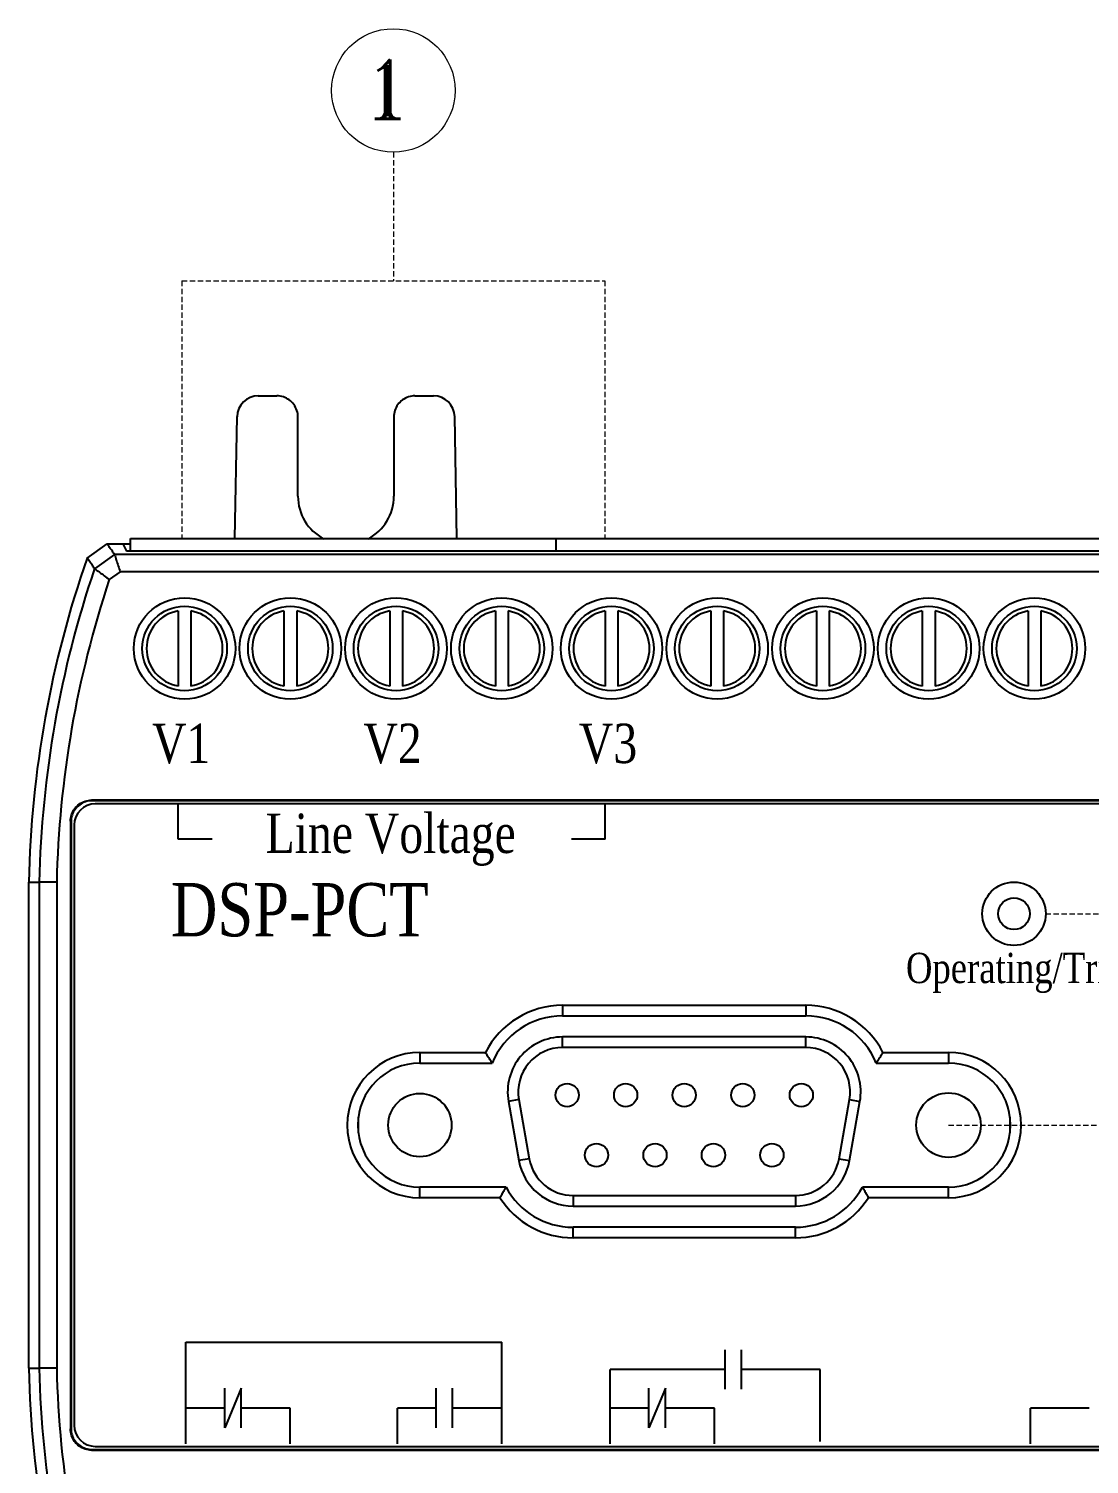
# Model space of a CAD drawing. Header units: millimetres. Extents: x 19 to 859, y 22 to 702.
# Drawn here: x 281.8 to 332, y 225 to 292.9 of the extents above; entities that cross this region are included whole.
import ezdxf
from ezdxf.enums import TextEntityAlignment as Align

# ---------------------------------------------------------------- set-up
doc = ezdxf.new("R2010")
doc.units = ezdxf.units.MM
doc.linetypes.add('DASHED2', pattern=[0.375, 0.25, -0.125])
for name, color, linetype in [('02___PRT_ALL_AXES', 7, 'Continuous'), ('03___PRT_ALL_CURVES', 7, 'Continuous'), ('40', 4, 'Continuous'), ('도면층1', 7, 'Continuous')]:
    doc.layers.add(name, color=color, linetype=linetype)
doc.styles.add('SS', font='batang.ttc', dxfattribs={"width": 0.8})
doc.styles.add('STYLE2', font='romant.shx')

msp = doc.modelspace()

# ---------------------------------------------------------------- linework, layer by layer
at = {"color": 1, "linetype": 'DASHED2', "lineweight": 18}
for p, q in [((299.059, 287.086), (299.059, 281.001)), ((289.059, 281.001), (289.059, 268.809)), ((309.059, 281.001), (309.059, 268.809))]:
    msp.add_line(p, q, dxfattribs=at)
at = {"color": 1, "linetype": 'DASHED2', "lineweight": 5}
for p, q in [((289.059, 281.001), (309.059, 281.001)), ((329.912, 251.059), (364.46, 251.059)), ((325.315, 241.059), (364.46, 241.059))]:
    msp.add_line(p, q, dxfattribs=at)
at = {"color": 7, "linetype": 'Continuous'}
for p, q in [((292.67, 275.559), (293.547, 275.559)), ((300.082, 275.559), (300.96, 275.559)), ((291.569, 268.809), (291.67, 274.577)), ((294.547, 270.809), (294.547, 274.559)), ((299.082, 274.559), (299.082, 270.809)), ((302.06, 268.809), (301.96, 274.577)), ((284.576, 267.888), (285.52, 268.559)), ((285.52, 268.559), (286.625, 268.559)), ((286.266, 268.559), (286.435, 268.22)), ((286.625, 268.809), (306.75, 268.809)), ((286.625, 268.22), (286.625, 268.809)), ((306.75, 268.809), (306.75, 268.22)), ((306.752, 268.809), (357.002, 268.809)), ((306.752, 268.22), (306.752, 268.809)), ((285.874, 268.063), (284.928, 267.385)), ((357.756, 268.063), (285.874, 268.063)), ((357.194, 268.22), (286.435, 268.22)), ((286.14, 267.235), (285.627, 266.868)), ((357.49, 267.235), (286.14, 267.235)), ((288.887, 265.384), (288.887, 261.834)), ((289.487, 265.384), (289.487, 261.834)), ((293.887, 265.384), (293.887, 261.834)), ((294.487, 265.384), (294.487, 261.834)), ((298.887, 265.384), (298.887, 261.834)), ((299.487, 265.384), (299.487, 261.834)), ((303.887, 265.384), (303.887, 261.834)), ((304.487, 265.384), (304.487, 261.834)), ((309.077, 265.384), (309.077, 261.834)), ((309.677, 265.384), (309.677, 261.834)), ((314.077, 265.384), (314.077, 261.834)), ((314.677, 265.384), (314.677, 261.834)), ((319.077, 265.384), (319.077, 261.834)), ((319.677, 265.384), (319.677, 261.834)), ((324.077, 265.384), (324.077, 261.834)), ((324.677, 265.384), (324.677, 261.834)), ((329.077, 265.384), (329.077, 261.834)), ((329.677, 265.384), (329.677, 261.834)), ((358.839, 256.434), (284.79, 256.434)), ((284.79, 256.434), (284.815, 256.409)), ((358.815, 256.409), (284.815, 256.409)), ((358.665, 256.259), (284.965, 256.259)), ((288.889, 254.582), (288.889, 256.281)), ((309.079, 254.582), (309.079, 256.281)), ((283.79, 255.434), (283.79, 226.685)), ((283.79, 255.434), (283.815, 255.409)), ((283.815, 255.409), (283.815, 226.709)), ((283.965, 255.259), (283.965, 226.859)), ((281.815, 229.559), (281.815, 252.559)), ((281.815, 252.559), (282.311, 252.554)), ((282.311, 252.554), (282.311, 229.565)), ((283.139, 252.554), (282.311, 252.554)), ((283.139, 252.538), (283.139, 229.58)), ((307.065, 246.729), (307.065, 246.229)), ((307.065, 246.729), (318.565, 246.729)), ((318.565, 246.729), (318.565, 246.229)), ((307.065, 246.229), (318.565, 246.229)), ((307.065, 244.729), (307.065, 245.229)), ((318.565, 245.229), (307.065, 245.229)), ((318.565, 244.729), (318.565, 245.229)), ((318.565, 244.729), (307.065, 244.729)), ((300.315, 244.494), (300.315, 243.994)), ((300.315, 244.494), (303.413, 244.494)), ((300.315, 243.994), (303.734, 243.994)), ((321.896, 243.994), (325.315, 243.994)), ((322.216, 244.494), (325.315, 244.494)), ((325.315, 244.494), (325.315, 243.994)), ((304.997, 242.265), (304.504, 242.178)), ((304.504, 242.178), (304.998, 239.378)), ((304.997, 242.265), (305.49, 239.465)), ((320.139, 239.465), (320.633, 242.265)), ((320.632, 239.378), (321.125, 242.178)), ((320.633, 242.265), (321.125, 242.178)), ((305.49, 239.465), (304.998, 239.378)), ((320.139, 239.465), (320.632, 239.378)), ((300.315, 237.624), (300.315, 238.124)), ((304.388, 238.124), (300.315, 238.124)), ((307.558, 237.729), (307.558, 237.229)), ((307.558, 237.729), (318.071, 237.729)), ((318.071, 237.729), (318.071, 237.229)), ((325.315, 238.124), (321.242, 238.124)), ((325.315, 237.624), (325.315, 238.124)), ((304.102, 237.624), (300.315, 237.624)), ((307.558, 237.229), (318.071, 237.229)), ((325.315, 237.624), (321.528, 237.624)), ((307.558, 235.729), (307.558, 236.229)), ((318.071, 236.229), (307.558, 236.229)), ((318.071, 235.729), (307.558, 235.729)), ((318.071, 235.729), (318.071, 236.229)), ((314.746, 228.567), (314.746, 230.435)), ((315.526, 228.567), (315.526, 230.435)), ((281.815, 229.559), (282.311, 229.565)), ((283.139, 229.565), (282.311, 229.565)), ((309.317, 225.976), (309.317, 229.501)), ((319.252, 226.098), (319.252, 229.501)), ((291.083, 226.74), (291.083, 228.608)), ((291.863, 226.74), (291.863, 228.608)), ((301.083, 226.74), (301.083, 228.608)), ((301.863, 226.74), (301.863, 228.608)), ((311.148, 226.74), (311.148, 228.608)), ((311.928, 226.74), (311.928, 228.608)), ((289.252, 225.976), (289.252, 227.674)), ((294.187, 225.976), (294.187, 227.674)), ((299.252, 225.976), (299.252, 227.674)), ((304.187, 225.976), (304.187, 227.674)), ((314.252, 225.976), (314.252, 227.674)), ((329.192, 225.976), (329.192, 227.674)), ((283.79, 226.685), (283.815, 226.709)), ((284.79, 225.685), (284.815, 225.709)), ((284.79, 225.685), (358.839, 225.685)), ((284.815, 225.709), (358.815, 225.709)), ((284.965, 225.859), (358.665, 225.859))]:
    msp.add_line(p, q, dxfattribs=at)
for p, q in [((290.487, 254.582), (288.889, 254.582)), ((309.079, 254.582), (307.481, 254.582)), ((289.252, 227.674), (289.252, 230.79)), ((289.252, 230.79), (304.187, 230.79)), ((304.187, 227.674), (304.187, 230.79)), ((314.746, 229.501), (309.317, 229.501)), ((319.252, 229.501), (315.526, 229.501)), ((291.863, 228.608), (291.083, 226.74)), ((311.928, 228.608), (311.148, 226.74)), ((291.083, 227.674), (289.252, 227.674)), ((294.187, 227.674), (291.863, 227.674)), ((301.083, 227.674), (299.252, 227.674)), ((304.187, 227.674), (301.863, 227.674)), ((311.148, 227.674), (309.317, 227.674)), ((314.252, 227.674), (311.928, 227.674)), ((331.968, 227.674), (329.192, 227.674))]:
    msp.add_line(p, q)
at = {"color": 0, "linetype": 'ByBlock', "lineweight": 18}
msp.add_circle((299.059, 290.009), 2.922, dxfattribs=at)
at = {"color": 7, "linetype": 'Continuous'}
for centre, radius in [((289.187, 263.609), 2.4), ((289.187, 263.609), 2), ((294.187, 263.609), 2.4), ((294.187, 263.609), 2), ((299.187, 263.609), 2.4), ((299.187, 263.609), 2), ((304.187, 263.609), 2.4), ((304.187, 263.609), 2), ((309.377, 263.609), 2.4), ((309.377, 263.609), 2), ((314.377, 263.609), 2.4), ((314.377, 263.609), 2), ((319.377, 263.609), 2.4), ((319.377, 263.609), 2), ((324.377, 263.609), 2.4), ((324.377, 263.609), 2), ((329.377, 263.609), 2.4), ((329.377, 263.609), 2), ((307.275, 242.479), 0.55), ((310.045, 242.479), 0.55), ((312.815, 242.479), 0.55), ((315.585, 242.479), 0.55), ((318.355, 242.479), 0.55), ((308.665, 239.639), 0.55), ((311.435, 239.639), 0.55), ((314.195, 239.639), 0.55), ((316.965, 239.639), 0.55)]:
    msp.add_circle(centre, radius, dxfattribs=at)
for centre, radius, start, end in [((292.67, 274.559), 1, 90, 179), ((300.96, 274.559), 1, 1, 90), ((296.815, 270.809), 2.267, 180, 242.3898), ((296.815, 270.809), 2.267, 297.6102, 0), ((331.803, 251.468), 50, 160.82791, 178.74912), ((331.803, 251.468), 49.504, 161.24388, 178.74287), ((331.803, 251.468), 48.677, 161.5561, 178.73961), ((289.187, 263.609), 1.8, 99.59407, 260.40593), ((289.187, 263.609), 1.8, 279.59407, 80.40593), ((294.187, 263.609), 1.8, 99.59407, 260.40593), ((294.187, 263.609), 1.8, 279.59407, 80.40593), ((299.187, 263.609), 1.8, 99.59407, 260.40593), ((299.187, 263.609), 1.8, 279.59407, 80.40593), ((304.187, 263.609), 1.8, 99.59407, 260.40593), ((304.187, 263.609), 1.8, 279.59407, 80.40593), ((309.377, 263.609), 1.8, 99.59407, 260.40593), ((309.377, 263.609), 1.8, 279.59407, 80.40593), ((314.377, 263.609), 1.8, 99.59407, 260.40593), ((314.377, 263.609), 1.8, 279.59407, 80.40593), ((319.377, 263.609), 1.8, 99.59407, 260.40593), ((319.377, 263.609), 1.8, 279.59407, 80.40593), ((324.377, 263.609), 1.8, 99.59407, 260.40593), ((324.377, 263.609), 1.8, 279.59407, 80.40593), ((329.377, 263.609), 1.8, 99.59407, 260.40593), ((329.377, 263.609), 1.8, 279.59407, 80.40593), ((284.965, 255.259), 1, 90, 180), ((307.065, 242.629), 4.1, 90, 152.94355), ((318.565, 242.629), 4.1, 27.05719, 90), ((307.065, 242.629), 3.6, 90, 157.71793), ((318.565, 242.629), 3.6, 22.28207, 90), ((307.065, 242.629), 2.6, 90, 190), ((318.565, 242.629), 2.6, 350, 90), ((307.065, 242.629), 2.1, 90, 190), ((318.565, 242.629), 2.1, 350, 90), ((300.315, 241.059), 3.435, 90, 270), ((300.315, 241.059), 2.935, 90, 270), ((325.315, 241.059), 3.435, 270, 90), ((325.315, 241.059), 2.935, 270, 90), ((307.558, 239.829), 2.6, 190, 270), ((307.558, 239.829), 2.1, 190, 270), ((318.071, 239.829), 2.1, 270, 350), ((318.071, 239.829), 2.6, 270, 350), ((307.558, 239.829), 3.6, 208.26896, 270), ((318.071, 239.829), 3.6, 270, 331.73104), ((307.558, 239.829), 4.1, 212.5345, 270), ((318.071, 239.829), 4.1, 270, 327.4655), ((331.803, 230.651), 48.677, 181.26039, 198.4439), ((331.803, 230.651), 50, 181.25088, 199.17209), ((331.803, 230.651), 49.504, 181.25713, 198.75612), ((284.965, 226.859), 1, 180, 270)]:
    msp.add_arc(centre, radius, start, end, dxfattribs=at)
for points, knots in [([(294.547, 274.559), (294.547, 274.663), (294.514, 274.874), (294.37, 275.157), (294.145, 275.382), (293.862, 275.526), (293.651, 275.559), (293.547, 275.559)], [0, 0, 0, 0, 0.312844, 0.625707, 0.9386, 1.251523, 1.564464, 1.564464, 1.564464, 1.564464]), ([(300.082, 275.559), (299.978, 275.559), (299.768, 275.526), (299.485, 275.382), (299.26, 275.157), (299.115, 274.874), (299.082, 274.663), (299.082, 274.559)], [0, 0, 0, 0, 0.312941, 0.625864, 0.938757, 1.25162, 1.564464, 1.564464, 1.564464, 1.564464]), ([(285.874, 268.063), (285.839, 268.112), (285.762, 268.22), (285.644, 268.385), (285.561, 268.502), (285.52, 268.559)], [0, 0, 0, 0, 0.1789919, 0.3978668, 0.6092519, 0.6092519, 0.6092519, 0.6092519]), ([(284.928, 267.385), (284.893, 267.434), (284.816, 267.544), (284.699, 267.711), (284.617, 267.83), (284.576, 267.888)], [0, 0, 0, 0, 0.1802478, 0.400648, 0.6134957, 0.6134957, 0.6134957, 0.6134957]), ([(285.874, 268.063), (285.904, 267.974), (285.949, 267.788), (286.048, 267.515), (286.109, 267.329), (286.14, 267.235)], [0, 0, 0, 0, 0.2828701, 0.5732651, 0.8697537, 0.8697537, 0.8697537, 0.8697537]), ([(284.927, 267.385), (285.002, 267.328), (285.164, 267.225), (285.39, 267.044), (285.548, 266.928), (285.627, 266.868)], [0, 0, 0, 0, 0.2824675, 0.5729897, 0.8701168, 0.8701168, 0.8701168, 0.8701168]), ([(283.79, 255.434), (283.79, 255.538), (283.823, 255.748), (283.968, 256.031), (284.193, 256.256), (284.476, 256.4), (284.686, 256.434), (284.79, 256.434)], [0, 0, 0, 0, 0.31286, 0.625669, 0.938459, 1.251268, 1.564128, 1.564128, 1.564128, 1.564128]), ([(284.815, 256.409), (284.71, 256.409), (284.5, 256.376), (284.217, 256.232), (283.992, 256.007), (283.848, 255.724), (283.815, 255.514), (283.815, 255.409)], [0, 0, 0, 0, 0.31286, 0.625669, 0.938459, 1.251268, 1.564128, 1.564128, 1.564128, 1.564128]), ([(303.734, 243.994), (303.697, 244.048), (303.625, 244.157), (303.519, 244.324), (303.449, 244.437), (303.413, 244.494)], [0, 0, 0, 0, 0.1941557, 0.3920599, 0.5937228, 0.5937228, 0.5937228, 0.5937228]), ([(321.896, 243.994), (321.932, 244.048), (322.004, 244.157), (322.111, 244.324), (322.181, 244.437), (322.216, 244.494)], [0, 0, 0, 0, 0.1941092, 0.3920094, 0.5937178, 0.5937178, 0.5937178, 0.5937178]), ([(304.388, 238.124), (304.356, 238.07), (304.291, 237.961), (304.196, 237.794), (304.133, 237.681), (304.102, 237.624)], [0, 0, 0, 0, 0.1885286, 0.3805328, 0.5760171, 0.5760171, 0.5760171, 0.5760171]), ([(321.242, 238.124), (321.274, 238.07), (321.338, 237.961), (321.433, 237.794), (321.496, 237.681), (321.528, 237.624)], [0, 0, 0, 0, 0.1885286, 0.3805328, 0.5760171, 0.5760171, 0.5760171, 0.5760171]), ([(284.79, 225.685), (284.686, 225.685), (284.476, 225.718), (284.193, 225.862), (283.968, 226.087), (283.823, 226.37), (283.79, 226.58), (283.79, 226.685)], [0, 0, 0, 0, 0.31286, 0.625669, 0.938459, 1.251268, 1.564128, 1.564128, 1.564128, 1.564128]), ([(283.815, 226.709), (283.815, 226.605), (283.848, 226.395), (283.992, 226.112), (284.217, 225.887), (284.5, 225.742), (284.71, 225.709), (284.815, 225.709)], [0, 0, 0, 0, 0.31286, 0.625669, 0.938459, 1.251268, 1.564128, 1.564128, 1.564128, 1.564128])]:
    msp.add_open_spline(points, degree=3, knots=knots, dxfattribs=at)
at = {"layer": '02___PRT_ALL_AXES', "color": 7, "linetype": 'Continuous'}
for p, q in [((297.41, 240.687), (297.41, 241.433)), ((328.22, 241.431), (328.22, 240.686))]:
    msp.add_line(p, q, dxfattribs=at)
for centre, radius in [((300.315, 241.059), 1.5), ((325.315, 241.059), 1.525)]:
    msp.add_circle(centre, radius, dxfattribs=at)
at = {"layer": '03___PRT_ALL_CURVES', "color": 4, "linetype": 'Continuous'}
msp.add_circle((328.412, 251.059), 0.75, dxfattribs=at)
at = {"layer": '도면층1'}
msp.add_circle((328.412, 251.059), 1.5, dxfattribs=at)

# ---------------------------------------------------------------- texts
at = {"color": 0, "style": 'STYLE2'}
msp.add_text('1', height=2.815, dxfattribs=at).set_placement((297.587, 288.664))
at = {"color": 7, "linetype": 'Continuous', "style": 'SS', "width": 0.8}
msp.add_text('DSP-PCT', height=2.52, dxfattribs=at).set_placement((288.542, 249.991))
at = {"layer": '40', "color": 0, "style": 'SS', "width": 0.8}
for s, height, p in [('V1', 1.8658, (289.024, 258.189)), ('V2', 1.8658, (299.024, 258.189)), ('V3', 1.8658, (309.214, 258.189)), ('Line Voltage', 1.86576, (298.935, 253.935)), ('Operating/Trip', 1.4352, (328.504, 247.778))]:
    msp.add_text(s, height=height, dxfattribs=at).set_placement(p, align=Align.CENTER)

doc.saveas('drawing.dxf')
